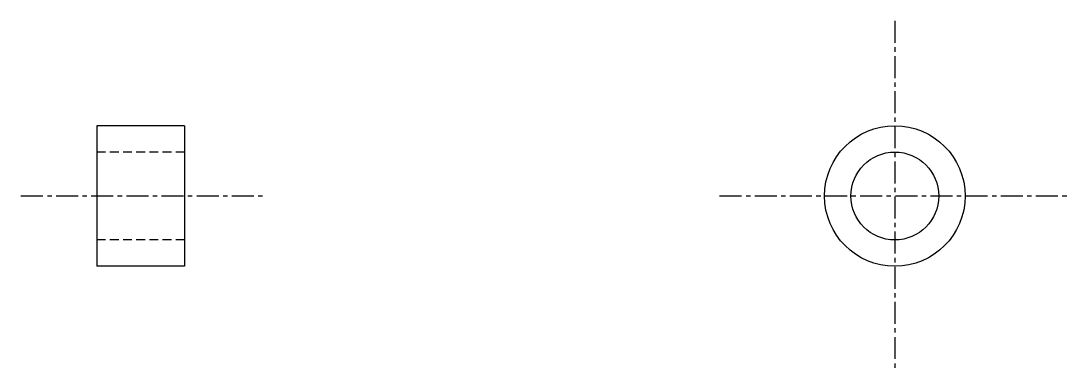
# Model space of a CAD drawing. Extents: x 10 to 168, y 10 to 116.
# Drawn here: x 108.5 to 168.2, y 95.9 to 115.8 of the extents above; entities outside this region: 2.
import ezdxf

# ---------------------------------------------------------------- set-up
doc = ezdxf.new("R2010")
doc.units = 0
doc.linetypes.add('CENTER', pattern=[2, 1.25, -0.25, 0.25, -0.25])
doc.linetypes.add('DASHED', pattern=[0.75, 0.5, -0.25])
doc.layers.get('0').update_dxf_attribs({"linetype": 'CONTINUOUS'})
doc.layers.add('CENTER', color=1, linetype='CENTER')

msp = doc.modelspace()

# ---------------------------------------------------------------- linework, layer by layer
at = {"color": 7, "linetype": 'CONTINUOUS'}
for p, q in [((112.823, 109.822), (112.823, 101.822)), ((117.823, 109.822), (112.823, 109.822)), ((117.823, 109.822), (117.823, 101.822)), ((117.823, 101.822), (112.823, 101.822))]:
    msp.add_line(p, q, dxfattribs=at)
at = {"color": 3, "linetype": 'DASHED'}
for p, q in [((117.823, 108.322), (112.823, 108.322)), ((117.823, 103.322), (112.823, 103.322))]:
    msp.add_line(p, q, dxfattribs=at)
for p, q in [((112.823, 107.822), (112.823, 107.822)), ((112.823, 105.822), (112.823, 105.822))]:
    msp.add_line(p, q)
at = {"color": 7, "linetype": 'CONTINUOUS'}
for radius in [4, 2.5]:
    msp.add_circle((158.239, 105.822), radius, dxfattribs=at)
at = {"layer": 'CENTER', "color": 1, "linetype": 'CENTER'}
for p, q in [((158.239, 115.791), (158.239, 95.853)), ((108.513, 105.822), (122.457, 105.822)), ((148.27, 105.822), (168.208, 105.822))]:
    msp.add_line(p, q, dxfattribs=at)

# ---------------------------------------------------------------- texts
for s, p in [('LBS4-5', (10, 25)), ('LBS04', (10, 10))]:
    msp.add_text(s, height=4).set_placement(p)

doc.saveas('drawing.dxf')
